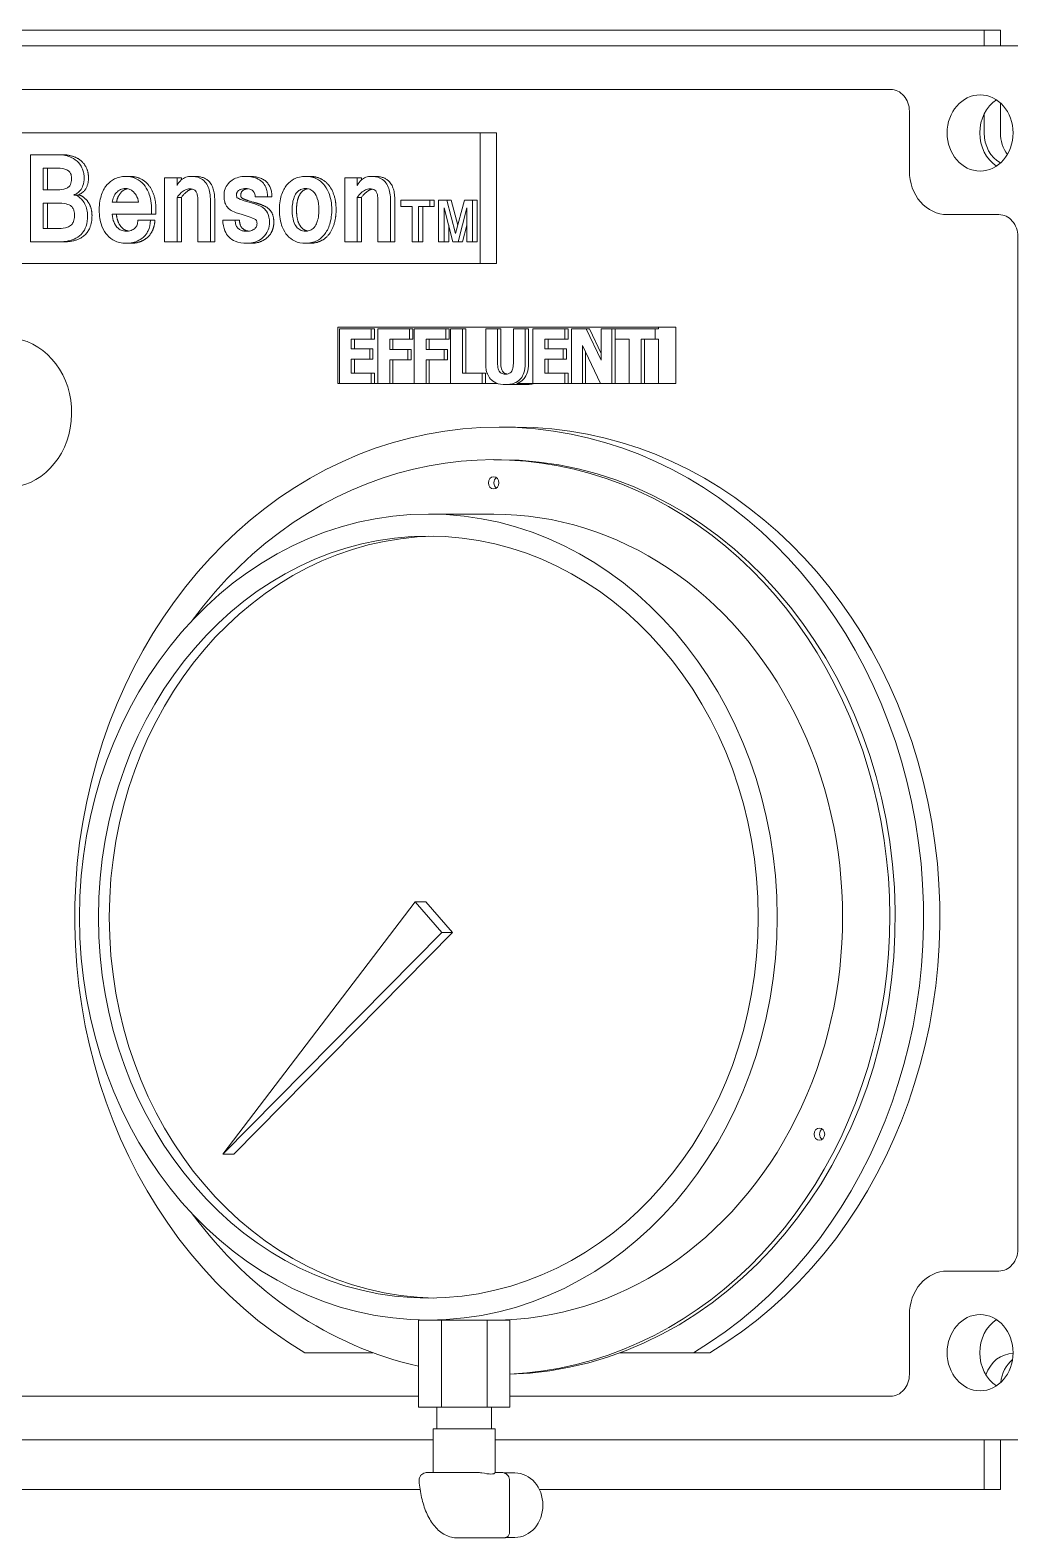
# Model space of a CAD drawing. Header units: inches. Extents: x 12 to 318, y 5 to 204.
# Drawn here: x 234.43 to 240.1, y 79.02 to 87.67 of the extents above; entities that cross this region are included whole.
import ezdxf

# ---------------------------------------------------------------- set-up
doc = ezdxf.new("R2010")
doc.units = ezdxf.units.IN
doc.header["$LTSCALE"] = 9.5
doc.header["$MEASUREMENT"] = 0
doc.layers.add('Visible', color=7, linetype='Continuous', lineweight=18)

msp = doc.modelspace()

# ---------------------------------------------------------------- linework, layer by layer
at = {"layer": 'Visible'}
for p, q in [((239.903264, 87.669365), (228.818139, 87.669365)), ((239.903264, 87.579365), (239.903264, 87.669365)), ((239.903264, 87.669365), (239.997014, 87.669365)), ((239.997014, 87.669365), (239.997014, 87.579365)), ((228.405472, 87.579365), (240.096815, 87.579365)), ((229.136181, 87.32933), (239.366106, 87.32933)), ((239.997014, 87.251677), (239.997014, 87.079365)), ((239.474359, 87.20433), (239.474359, 86.860615)), ((239.903264, 87.079365), (239.903264, 87.187769)), ((231.490688, 87.07933), (237.0116, 87.07933)), ((237.0116, 87.07933), (237.0116, 86.32933)), ((237.10535, 87.07933), (237.0116, 87.07933)), ((237.10535, 87.07933), (237.10535, 86.32933)), ((234.42954, 86.95433), (234.42954, 86.45433)), ((234.586003, 86.95433), (234.42954, 86.95433)), ((234.502731, 86.877407), (234.580744, 86.877407)), ((234.502731, 86.753419), (234.502731, 86.877407)), ((234.527731, 86.877407), (234.527731, 86.753419)), ((234.611003, 86.95433), (234.586003, 86.95433)), ((235.000001, 86.829836), (234.975001, 86.829836)), ((235.271086, 86.821739), (235.199648, 86.821739)), ((235.199648, 86.821739), (235.199648, 86.45433)), ((235.271086, 86.77771), (235.271086, 86.821739)), ((235.296086, 86.821739), (235.271086, 86.821739)), ((235.296086, 86.821739), (235.296086, 86.810452)), ((235.376728, 86.829836), (235.351728, 86.829836)), ((235.686838, 86.829836), (235.661838, 86.829836)), ((236.033762, 86.829836), (236.008762, 86.829836)), ((236.304847, 86.821739), (236.233409, 86.821739)), ((236.233409, 86.821739), (236.233409, 86.45433)), ((236.329847, 86.821739), (236.304847, 86.821739)), ((236.304847, 86.77771), (236.304847, 86.821739)), ((236.329847, 86.821739), (236.329847, 86.810452)), ((236.410489, 86.829836), (236.385489, 86.829836)), ((234.585565, 86.753419), (234.502731, 86.753419)), ((234.704211, 86.723074), (234.679211, 86.723074)), ((235.271086, 86.45433), (235.271086, 86.709896)), ((235.296086, 86.709896), (235.271086, 86.709896)), ((235.296086, 86.709896), (235.296086, 86.45433)), ((235.720566, 86.712427), (235.791128, 86.712427)), ((235.816128, 86.712427), (235.791128, 86.712427)), ((236.329847, 86.709896), (236.304847, 86.709896)), ((236.304847, 86.45433), (236.304847, 86.709896)), ((236.329847, 86.709896), (236.329847, 86.45433)), ((234.502731, 86.677002), (234.586003, 86.677002)), ((234.502731, 86.531253), (234.502731, 86.677002)), ((234.527731, 86.677002), (234.527731, 86.531253)), ((234.898304, 86.61273), (235.125329, 86.61273)), ((235.050822, 86.682062), (234.89918, 86.682062)), ((235.125329, 86.61273), (235.125329, 86.637528)), ((235.150329, 86.61273), (235.125329, 86.61273)), ((235.150329, 86.637528), (235.150329, 86.61273)), ((235.390734, 86.688641), (235.390734, 86.45433)), ((235.462611, 86.45433), (235.462611, 86.691172)), ((235.487611, 86.691172), (235.487611, 86.45433)), ((236.424495, 86.688641), (236.424495, 86.45433)), ((236.496372, 86.45433), (236.496372, 86.691172)), ((236.521372, 86.691172), (236.521372, 86.45433)), ((236.722579, 86.69433), (236.555755, 86.69433)), ((236.555755, 86.69433), (236.555755, 86.657407)), ((236.555755, 86.657407), (236.62139, 86.657407)), ((236.62139, 86.657407), (236.62139, 86.45433)), ((236.656522, 86.657407), (236.722579, 86.657407)), ((236.656522, 86.45433), (236.656522, 86.657407)), ((236.681522, 86.657407), (236.681522, 86.45433)), ((236.747579, 86.69433), (236.722579, 86.69433)), ((236.722579, 86.657407), (236.722579, 86.69433)), ((236.747579, 86.657407), (236.722579, 86.657407)), ((236.747579, 86.69433), (236.747579, 86.657407)), ((236.818724, 86.69433), (236.771601, 86.69433)), ((236.771601, 86.69433), (236.771601, 86.45433)), ((236.80526, 86.650119), (236.854487, 86.45433)), ((236.80526, 86.45433), (236.80526, 86.650119)), ((236.843724, 86.69433), (236.818724, 86.69433)), ((236.869423, 86.502427), (236.818724, 86.69433)), ((236.843724, 86.69433), (236.882026, 86.549351)), ((236.920964, 86.69433), (236.869423, 86.502427)), ((236.88457, 86.45433), (236.934007, 86.650119)), ((236.967877, 86.69433), (236.920964, 86.69433)), ((236.934007, 86.650119), (236.934007, 86.45433)), ((236.992877, 86.69433), (236.967877, 86.69433)), ((236.967877, 86.45433), (236.967877, 86.69433)), ((236.992877, 86.69433), (236.992877, 86.45433)), ((234.593892, 86.531253), (234.502731, 86.531253)), ((235.119631, 86.578824), (235.04644, 86.578824)), ((235.144631, 86.578824), (235.119631, 86.578824)), ((235.604862, 86.578824), (235.533424, 86.578824)), ((235.629862, 86.578824), (235.604862, 86.578824)), ((236.83026, 86.550687), (236.83026, 86.45433)), ((236.934007, 86.55111), (236.90957, 86.45433)), ((239.690866, 86.610615), (239.988532, 86.610615)), ((234.42954, 86.45433), (234.593892, 86.45433)), ((234.618892, 86.45433), (234.593892, 86.45433)), ((235.005261, 86.446232), (234.980261, 86.446232)), ((235.199648, 86.45433), (235.271086, 86.45433)), ((235.296086, 86.45433), (235.271086, 86.45433)), ((235.390734, 86.45433), (235.462611, 86.45433)), ((235.487611, 86.45433), (235.462611, 86.45433)), ((235.69648, 86.446232), (235.67148, 86.446232)), ((236.033762, 86.446232), (236.008762, 86.446232)), ((236.233409, 86.45433), (236.304847, 86.45433)), ((236.329847, 86.45433), (236.304847, 86.45433)), ((236.424495, 86.45433), (236.496372, 86.45433)), ((236.521372, 86.45433), (236.496372, 86.45433)), ((236.62139, 86.45433), (236.656522, 86.45433)), ((236.681522, 86.45433), (236.656522, 86.45433)), ((236.771601, 86.45433), (236.80526, 86.45433)), ((236.83026, 86.45433), (236.80526, 86.45433)), ((236.854487, 86.45433), (236.88457, 86.45433)), ((236.90957, 86.45433), (236.88457, 86.45433)), ((236.934007, 86.45433), (236.967877, 86.45433)), ((236.992877, 86.45433), (236.967877, 86.45433)), ((240.096785, 86.485615), (240.096785, 80.673115)), ((237.0116, 86.32933), (232.411123, 86.32933)), ((237.10535, 86.32933), (237.0116, 86.32933)), ((236.19342, 85.96433), (238.033724, 85.96433)), ((236.19342, 85.64183), (236.19342, 85.96433)), ((236.385988, 85.95483), (236.202787, 85.95483)), ((236.202787, 85.95483), (236.202787, 85.64183)), ((236.404738, 85.95483), (236.385988, 85.95483)), ((236.385988, 85.895223), (236.385988, 85.95483)), ((236.404738, 85.895223), (236.404738, 85.95483)), ((236.605552, 85.95483), (236.424109, 85.95483)), ((236.424109, 85.95483), (236.424109, 85.64183)), ((236.624302, 85.95483), (236.605552, 85.95483)), ((236.605552, 85.895223), (236.605552, 85.95483)), ((236.624302, 85.895223), (236.624302, 85.95483)), ((236.814132, 85.95483), (236.632689, 85.95483)), ((236.632689, 85.95483), (236.632689, 85.64183)), ((236.832882, 85.95483), (236.814132, 85.95483)), ((236.814132, 85.895223), (236.814132, 85.95483)), ((236.832882, 85.895223), (236.832882, 85.95483)), ((236.909366, 85.95483), (236.84127, 85.95483)), ((236.84127, 85.95483), (236.84127, 85.64183)), ((236.928116, 85.95483), (236.909366, 85.95483)), ((236.909366, 85.701437), (236.909366, 85.95483)), ((236.928116, 85.701437), (236.928116, 85.95483)), ((237.110698, 85.95483), (237.042602, 85.95483)), ((237.042602, 85.95483), (237.042602, 85.754956)), ((237.129448, 85.95483), (237.110698, 85.95483)), ((237.110698, 85.759522), (237.110698, 85.95483)), ((237.129448, 85.759522), (237.129448, 85.95483)), ((237.269735, 85.95483), (237.201639, 85.95483)), ((237.201639, 85.95483), (237.201639, 85.759522)), ((237.269735, 85.75521), (237.269735, 85.95483)), ((237.288485, 85.95483), (237.269735, 85.95483)), ((237.288485, 85.75521), (237.288485, 85.95483)), ((237.497207, 85.95483), (237.314007, 85.95483)), ((237.314007, 85.95483), (237.314007, 85.64183)), ((237.515957, 85.95483), (237.497207, 85.95483)), ((237.497207, 85.895223), (237.497207, 85.95483)), ((237.515957, 85.895223), (237.515957, 85.95483)), ((237.6188, 85.95483), (237.535328, 85.95483)), ((237.535328, 85.95483), (237.535328, 85.64183)), ((237.63755, 85.95483), (237.6188, 85.95483)), ((237.705348, 85.775501), (237.6188, 85.95483)), ((237.705348, 85.814352), (237.63755, 85.95483)), ((237.767513, 85.95483), (237.705348, 85.95483)), ((237.705348, 85.95483), (237.705348, 85.775501)), ((237.786263, 85.95483), (237.767513, 85.95483)), ((237.767513, 85.64183), (237.767513, 85.95483)), ((237.786263, 85.64183), (237.786263, 85.95483)), ((238.014974, 85.95483), (237.786523, 85.95483)), ((237.786523, 85.95483), (237.786523, 85.895223)), ((238.033724, 85.95483), (238.014974, 85.95483)), ((238.014974, 85.895223), (238.014974, 85.95483)), ((238.033724, 85.96433), (238.033724, 85.95483)), ((238.133724, 85.96433), (238.033724, 85.96433)), ((238.133724, 85.96433), (238.133724, 85.95483)), ((238.133724, 85.95483), (238.133724, 85.64183)), ((236.270444, 85.840181), (236.270444, 85.895223)), ((236.270444, 85.895223), (236.385988, 85.895223)), ((236.376981, 85.840181), (236.270444, 85.840181)), ((236.289194, 85.840181), (236.289194, 85.895223)), ((236.395731, 85.840181), (236.376981, 85.840181)), ((236.376981, 85.780574), (236.376981, 85.840181)), ((236.404738, 85.895223), (236.385988, 85.895223)), ((236.395731, 85.780574), (236.395731, 85.840181)), ((236.491765, 85.836123), (236.491765, 85.895223)), ((236.491765, 85.895223), (236.605552, 85.895223)), ((236.596545, 85.836123), (236.491765, 85.836123)), ((236.510515, 85.836123), (236.510515, 85.895223)), ((236.596545, 85.776516), (236.596545, 85.836123)), ((236.615295, 85.836123), (236.596545, 85.836123)), ((236.624302, 85.895223), (236.605552, 85.895223)), ((236.615295, 85.776516), (236.615295, 85.836123)), ((236.700346, 85.895223), (236.814132, 85.895223)), ((236.700346, 85.836123), (236.700346, 85.895223)), ((236.805126, 85.836123), (236.700346, 85.836123)), ((236.719096, 85.836123), (236.719096, 85.895223)), ((236.805126, 85.776516), (236.805126, 85.836123)), ((236.823876, 85.836123), (236.805126, 85.836123)), ((236.832882, 85.895223), (236.814132, 85.895223)), ((236.823876, 85.776516), (236.823876, 85.836123)), ((237.381663, 85.840181), (237.381663, 85.895223)), ((237.381663, 85.895223), (237.497207, 85.895223)), ((237.4882, 85.840181), (237.381663, 85.840181)), ((237.400413, 85.840181), (237.400413, 85.895223)), ((237.50695, 85.840181), (237.4882, 85.840181)), ((237.4882, 85.780574), (237.4882, 85.840181)), ((237.515957, 85.895223), (237.497207, 85.895223)), ((237.50695, 85.780574), (237.50695, 85.840181)), ((237.597493, 85.64183), (237.597493, 85.859966)), ((237.597493, 85.859966), (237.702053, 85.64183)), ((237.786523, 85.895223), (237.866701, 85.895223)), ((237.866701, 85.895223), (237.866701, 85.64183)), ((237.934797, 85.64183), (237.934797, 85.895223)), ((237.934797, 85.895223), (238.014974, 85.895223)), ((237.953547, 85.64183), (237.953547, 85.895223)), ((238.033724, 85.895223), (238.014974, 85.895223)), ((238.033724, 85.895223), (238.033724, 85.64183)), ((236.270444, 85.701437), (236.270444, 85.780574)), ((236.270444, 85.780574), (236.376981, 85.780574)), ((236.289194, 85.701437), (236.289194, 85.780574)), ((236.395731, 85.780574), (236.376981, 85.780574)), ((236.491765, 85.64183), (236.491765, 85.776516)), ((236.491765, 85.776516), (236.596545, 85.776516)), ((236.510515, 85.64183), (236.510515, 85.776516)), ((236.615295, 85.776516), (236.596545, 85.776516)), ((236.700346, 85.64183), (236.700346, 85.776516)), ((236.700346, 85.776516), (236.805126, 85.776516)), ((236.719096, 85.64183), (236.719096, 85.776516)), ((236.823876, 85.776516), (236.805126, 85.776516)), ((237.381663, 85.780574), (237.4882, 85.780574)), ((237.381663, 85.701437), (237.381663, 85.780574)), ((237.400413, 85.701437), (237.400413, 85.780574)), ((237.50695, 85.780574), (237.4882, 85.780574)), ((237.616243, 85.64183), (237.616243, 85.820849)), ((236.385988, 85.701437), (236.270444, 85.701437)), ((236.385988, 85.64183), (236.385988, 85.701437)), ((236.404738, 85.701437), (236.385988, 85.701437)), ((236.404738, 85.64183), (236.404738, 85.701437)), ((237.022054, 85.701437), (236.909366, 85.701437)), ((237.040804, 85.701437), (237.022054, 85.701437)), ((237.022054, 85.64183), (237.022054, 85.701437)), ((237.040804, 85.64183), (237.040804, 85.701437)), ((237.497207, 85.701437), (237.381663, 85.701437)), ((237.515957, 85.701437), (237.497207, 85.701437)), ((237.497207, 85.64183), (237.497207, 85.701437)), ((237.515957, 85.64183), (237.515957, 85.701437)), ((236.202787, 85.64183), (236.19342, 85.64183)), ((236.202787, 85.64183), (236.385988, 85.64183)), ((236.404738, 85.64183), (236.385988, 85.64183)), ((236.424109, 85.64183), (236.404738, 85.64183)), ((236.424109, 85.64183), (236.491765, 85.64183)), ((236.510515, 85.64183), (236.491765, 85.64183)), ((236.632689, 85.64183), (236.510515, 85.64183)), ((236.632689, 85.64183), (236.700346, 85.64183)), ((236.719096, 85.64183), (236.700346, 85.64183)), ((236.84127, 85.64183), (236.719096, 85.64183)), ((236.84127, 85.64183), (237.022054, 85.64183)), ((237.040804, 85.64183), (237.022054, 85.64183)), ((237.110722, 85.64183), (237.040804, 85.64183)), ((237.274918, 85.635235), (237.156168, 85.635235)), ((237.314007, 85.64183), (237.220881, 85.64183)), ((237.314007, 85.64183), (237.497207, 85.64183)), ((237.515957, 85.64183), (237.497207, 85.64183)), ((237.535328, 85.64183), (237.515957, 85.64183)), ((237.535328, 85.64183), (237.597493, 85.64183)), ((237.616243, 85.64183), (237.597493, 85.64183)), ((237.702053, 85.64183), (237.616243, 85.64183)), ((237.702053, 85.64183), (237.767513, 85.64183)), ((237.786263, 85.64183), (237.767513, 85.64183)), ((237.866701, 85.64183), (237.786263, 85.64183)), ((237.866701, 85.64183), (237.934797, 85.64183)), ((237.953547, 85.64183), (237.934797, 85.64183)), ((238.033724, 85.64183), (237.953547, 85.64183)), ((238.039974, 85.64183), (238.033724, 85.64183)), ((238.133724, 85.64183), (238.039974, 85.64183)), ((237.213572, 85.39183), (237.119822, 85.39183)), ((237.119822, 85.20433), (237.088572, 85.20433)), ((237.088572, 84.89183), (236.713572, 84.89183)), ((235.5347, 81.218085), (236.637026, 82.667718)), ((236.699526, 82.667718), (236.637026, 82.667718)), ((236.637026, 82.667718), (236.790119, 82.490941)), ((236.699526, 82.667718), (236.852619, 82.490941)), ((236.790119, 82.490941), (235.5347, 81.218085)), ((236.852619, 82.490941), (235.5972, 81.218085)), ((236.852619, 82.490941), (236.790119, 82.490941)), ((235.5972, 81.218085), (235.5347, 81.218085)), ((239.988532, 80.548115), (239.690866, 80.548115)), ((239.474359, 80.298115), (239.474359, 79.9544)), ((236.713572, 80.26683), (236.657031, 80.26683)), ((236.657031, 80.26683), (236.657031, 79.76683)), ((236.788146, 80.26683), (236.713572, 80.26683)), ((236.788146, 80.26683), (236.788146, 79.76683)), ((237.050378, 80.26683), (236.788146, 80.26683)), ((237.050378, 80.26683), (237.050378, 79.76683)), ((237.181494, 80.26683), (237.050378, 80.26683)), ((237.181494, 80.26683), (237.181494, 79.76683)), ((236.395224, 80.0794), (236.003856, 80.0794)), ((238.235788, 80.0794), (237.813171, 80.0794)), ((238.329538, 80.0794), (238.235788, 80.0794)), ((236.657031, 79.8294), (231.444136, 79.8294)), ((239.366106, 79.8294), (237.181494, 79.8294)), ((236.657031, 79.76683), (236.788146, 79.76683)), ((236.762282, 79.76683), (236.762282, 79.64183)), ((236.788146, 79.76683), (237.050378, 79.76683)), ((237.050378, 79.76683), (237.181494, 79.76683)), ((237.076243, 79.76683), (237.076243, 79.64183)), ((237.096761, 79.64183), (236.741763, 79.64183)), ((236.741763, 79.64183), (236.741763, 79.39183)), ((237.096761, 79.64183), (237.096761, 79.39118)), ((236.741763, 79.579365), (231.359404, 79.579365)), ((240.096815, 79.579365), (237.096761, 79.579365)), ((239.903264, 79.294365), (239.903264, 79.579365)), ((239.997014, 79.579365), (239.997014, 79.294365)), ((236.810875, 79.39183), (236.705958, 79.39183)), ((236.956641, 79.39183), (236.851724, 79.39183)), ((236.993226, 79.39183), (236.956641, 79.39183)), ((237.13322, 79.39183), (237.096761, 79.39183)), ((237.148216, 79.389589), (237.210378, 79.389589)), ((237.17947, 79.34558), (237.17947, 79.046896)), ((231.613239, 79.294365), (236.666097, 79.294365)), ((237.350596, 79.294365), (239.903264, 79.294365)), ((239.997014, 79.294365), (239.903264, 79.294365)), ((236.877805, 79.01683), (237.148342, 79.01683)), ((237.160746, 79.01907), (237.210378, 79.01907))]:
    msp.add_line(p, q, dxfattribs=at)
for centre, major_axis, start_param, end_param in [((239.366106, 87.20433), (0, 0.125), 4.71238898, 6.28318531), ((240.067809, 87.079365), (0, -0.21875), 3.65927979, 5.76549818), ((240.067809, 87.079365), (0, 0.19), 1.57079633, 2.70051266), ((240.161559, 87.079365), (0, -0.19), 4.71238898, 5.42078639), ((239.690866, 86.860615), (0, -0.25), 4.71238898, 6.28318531), ((239.988532, 86.485615), (0, 0.125), 4.71238898, 6.28318531), ((234.294475, 85.473939), (0, 0.42942), 3.2341876, 6.15298238), ((237.088572, 82.57933), (0, 2.625), 3.1824788, 7.14836042), ((237.119822, 82.57933), (0, 2.8125), 3.61752935, 8.94884126), ((237.213572, 82.57933), (0, 2.8125), 3.61752935, 6.28318531), ((237.119822, 82.57933), (0, 2.625), 3.1687243, 6.28318531), ((237.119822, 85.071726), (0, -0.035), 3.68317357, 5.74160439), ((237.088572, 82.57933), (0, 2.3125), 3.14159265, 6.28318531), ((236.776072, 82.57933), (0, 2.186419), 0.01650463, 3.12508802), ((238.98912, 81.333131), (0, -0.035), 3.68317357, 5.74160439), ((237.088572, 82.57933), (0, -2.625), 5.41801019, 6.09219719), ((239.988532, 80.673115), (0, -0.125), 0, 1.57079633), ((239.690866, 80.298115), (0, 0.25), 0, 1.57079633), ((240.067809, 80.079365), (0, -0.21875), 3.65927979, 5.76549818), ((240.067809, 79.884365), (0, 0.19), 6.27167868, 7.49153036), ((240.161559, 79.884365), (0, -0.19), 3.75689632, 4.58638942), ((239.366106, 79.9544), (0, -0.125), 0, 1.57079633), ((237.210378, 79.20433), (0, -0.18526), 0, 3.14159265)]:
    msp.add_ellipse(centre, major_axis=major_axis, ratio=0.8660254, start_param=start_param, end_param=end_param, dxfattribs=at)
for centre, major_axis in [((239.880309, 87.079365), (0, 0.21875)), ((237.088572, 85.071726), (0, -0.035)), ((236.713572, 82.57933), (0, 2.3125)), ((236.713572, 82.57933), (0, 2.186419)), ((238.95787, 81.333131), (0, -0.035)), ((239.880309, 80.079365), (0, 0.21875))]:
    msp.add_ellipse(centre, major_axis=major_axis, ratio=0.8660254, dxfattribs=at)
for points, degree, knots in [([(234.580744, 86.877407), (234.59384, 86.877407), (234.60855, 86.876542), (234.627784, 86.871971), (234.636462, 86.869357), (234.64961, 86.861191), (234.653338, 86.857383), (234.659657, 86.849143), (234.661591, 86.844389), (234.66505, 86.832603), (234.665768, 86.824152), (234.665768, 86.816172)], 3, [-0.217883978, -0.217883978, -0.217883978, -0.217883978, -0.151492323, -0.151492323, -0.118749394, -0.118749394, -0.094641913, -0.094641913, -0.060812242, -0.060812242, 0, 0, 0, 0]), ([(234.738083, 86.821739), (234.738083, 86.830412), (234.737399, 86.839035), (234.73446, 86.855714), (234.73229, 86.863627), (234.725202, 86.882051), (234.718145, 86.896083), (234.695029, 86.9213), (234.681083, 86.931602), (234.6453, 86.947568), (234.620156, 86.95433), (234.586003, 86.95433)], 3, [-1.37022204, -1.37022204, -1.37022204, -1.37022204, -1.13367687, -1.13367687, -0.90603204, -0.90603204, -0.58386018, -0.58386018, -0.30050429, -0.30050429, 0, 0, 0, 0]), ([(234.665768, 86.816172), (234.665768, 86.810079), (234.665323, 86.803891), (234.663186, 86.792748), (234.661657, 86.787717), (234.656944, 86.777921), (234.653725, 86.773503), (234.6464, 86.766802), (234.641095, 86.762968), (234.618626, 86.754935), (234.60188, 86.753419), (234.585565, 86.753419)], 3, [-0.570946972, -0.570946972, -0.570946972, -0.570946972, -0.453612383, -0.453612383, -0.351244571, -0.351244571, -0.237936486, -0.237936486, -0.143553355, -0.143553355, 0, 0, 0, 0]), ([(234.67804, 86.723054), (234.685293, 86.725928), (234.692354, 86.729544), (234.70493, 86.738265), (234.710465, 86.743169), (234.722387, 86.7572), (234.7277, 86.766751), (234.736259, 86.791506), (234.738083, 86.806665), (234.738083, 86.821739)], 3, [-0.332004447, -0.332004447, -0.332004447, -0.332004447, -0.264558277, -0.264558277, -0.202993513, -0.202993513, -0.114860808, -0.114860808, 0, 0, 0, 0]), ([(234.975001, 86.829836), (234.964172, 86.829836), (234.953402, 86.828723), (234.931237, 86.823653), (234.921475, 86.819852), (234.896527, 86.807451), (234.881796, 86.796138), (234.858923, 86.769469), (234.847394, 86.752224), (234.830796, 86.705), (234.824674, 86.676668), (234.824674, 86.638034)], 3, [-1.49193162, -1.49193162, -1.49193162, -1.49193162, -1.29030138, -1.29030138, -1.0712515, -1.0712515, -0.64119148, -0.64119148, -0.29439022, -0.29439022, 0, 0, 0, 0]), ([(235.125329, 86.637528), (235.125329, 86.655004), (235.124086, 86.672533), (235.117669, 86.710081), (235.112678, 86.72497), (235.100251, 86.75672), (235.089838, 86.772413), (235.067661, 86.798051), (235.053398, 86.808799), (235.023297, 86.823089), (235.003094, 86.829836), (234.975001, 86.829836)], 3, [-0.953742878, -0.953742878, -0.953742878, -0.953742878, -0.864238922, -0.864238922, -0.757751945, -0.757751945, -0.52950742, -0.52950742, -0.247180323, -0.247180323, 0, 0, 0, 0]), ([(235.351728, 86.829836), (235.341307, 86.829836), (235.330922, 86.828375), (235.311687, 86.821553), (235.303144, 86.816599), (235.285414, 86.801172), (235.277455, 86.790128), (235.271086, 86.77771)], 3, [-0.286997863, -0.286997863, -0.286997863, -0.286997863, -0.195305384, -0.195305384, -0.109970073, -0.109970073, 0, 0, 0, 0]), ([(235.462611, 86.691172), (235.462611, 86.705493), (235.461724, 86.720106), (235.45746, 86.746239), (235.454421, 86.758146), (235.445195, 86.780649), (235.439039, 86.790909), (235.422676, 86.808834), (235.41285, 86.815632), (235.386141, 86.827405), (235.368679, 86.829836), (235.351728, 86.829836)], 3, [-0.549838036, -0.549838036, -0.549838036, -0.549838036, -0.440760651, -0.440760651, -0.347374274, -0.347374274, -0.251258835, -0.251258835, -0.149149172, -0.149149172, 0, 0, 0, 0]), ([(235.661838, 86.829836), (235.649501, 86.829836), (235.637169, 86.828502), (235.611375, 86.821819), (235.60077, 86.816671), (235.585235, 86.807758), (235.574261, 86.800203), (235.555579, 86.777614), (235.550388, 86.766707), (235.54286, 86.745822), (235.540875, 86.732861), (235.540875, 86.719512)], 3, [-0.380184833, -0.380184833, -0.380184833, -0.380184833, -0.319898495, -0.319898495, -0.251008997, -0.251008997, -0.172372504, -0.172372504, -0.101722902, -0.101722902, 0, 0, 0, 0]), ([(235.791128, 86.712427), (235.790903, 86.722453), (235.789985, 86.732526), (235.78639, 86.751142), (235.7839, 86.759716), (235.775578, 86.779161), (235.769053, 86.789014), (235.750909, 86.807273), (235.739251, 86.814292), (235.706409, 86.827285), (235.683395, 86.829836), (235.661838, 86.829836)], 3, [-0.545887419, -0.545887419, -0.545887419, -0.545887419, -0.469637173, -0.469637173, -0.400904814, -0.400904814, -0.30477701, -0.30477701, -0.189676686, -0.189676686, 0, 0, 0, 0]), ([(236.008762, 86.829836), (235.99725, 86.829836), (235.985768, 86.828709), (235.961838, 86.82336), (235.951517, 86.819262), (235.928284, 86.807703), (235.914849, 86.797301), (235.893112, 86.771792), (235.881558, 86.754263), (235.865032, 86.707511), (235.858435, 86.678801), (235.858435, 86.638034)], 3, [-1.56801299, -1.56801299, -1.56801299, -1.56801299, -1.35973826, -1.35973826, -1.12707481, -1.12707481, -0.69333235, -0.69333235, -0.31064426, -0.31064426, 0, 0, 0, 0]), ([(236.159089, 86.638034), (236.159089, 86.655472), (236.157852, 86.672978), (236.151473, 86.710149), (236.146545, 86.724896), (236.132937, 86.759466), (236.121585, 86.774741), (236.101422, 86.798051), (236.087158, 86.808799), (236.057058, 86.823089), (236.036855, 86.829836), (236.008762, 86.829836)], 3, [-0.854658685, -0.854658685, -0.854658685, -0.854658685, -0.788718433, -0.788718433, -0.711388555, -0.711388555, -0.52950742, -0.52950742, -0.247180323, -0.247180323, 0, 0, 0, 0]), ([(236.385489, 86.829836), (236.375068, 86.829836), (236.364683, 86.828375), (236.345447, 86.821553), (236.336905, 86.816599), (236.319175, 86.801172), (236.311216, 86.790128), (236.304847, 86.77771)], 3, [-0.286997863, -0.286997863, -0.286997863, -0.286997863, -0.195305384, -0.195305384, -0.109970073, -0.109970073, 0, 0, 0, 0]), ([(236.496372, 86.691172), (236.496372, 86.705493), (236.495485, 86.720106), (236.491221, 86.746239), (236.488182, 86.758146), (236.478956, 86.780649), (236.4728, 86.790909), (236.456437, 86.808834), (236.44661, 86.815632), (236.419902, 86.827405), (236.40244, 86.829836), (236.385489, 86.829836)], 3, [-0.549838036, -0.549838036, -0.549838036, -0.549838036, -0.440760651, -0.440760651, -0.347374274, -0.347374274, -0.251258835, -0.251258835, -0.149149172, -0.149149172, 0, 0, 0, 0]), ([(234.758244, 86.604127), (234.758244, 86.615898), (234.756974, 86.627488), (234.751913, 86.650585), (234.74825, 86.661221), (234.736632, 86.683296), (234.727393, 86.695966), (234.704597, 86.715203), (234.697946, 86.718484), (234.688719, 86.722142), (234.683438, 86.723238), (234.67804, 86.723054)], 3, [-0.236404936, -0.236404936, -0.236404936, -0.236404936, -0.1893821, -0.1893821, -0.141231453, -0.141231453, -0.08584592, -0.08584592, -0.047520192, -0.047520192, 0, 0, 0, 0]), ([(234.704211, 86.723074), (234.718577, 86.723074), (234.750373, 86.698763), (234.772725, 86.665362), (234.783244, 86.624876), (234.783244, 86.604127)], 2, [0.03921569, 0.03921569, 0.03921569, 1, 2, 3, 4, 4, 4]), ([(234.89918, 86.682062), (234.900772, 86.692629), (234.903516, 86.70285), (234.911786, 86.721522), (234.917007, 86.729633), (234.930387, 86.744508), (234.937901, 86.750213), (234.9553, 86.758559), (234.965017, 86.760504), (234.975001, 86.760504)], 3, [-0.311667492, -0.311667492, -0.311667492, -0.311667492, -0.237050543, -0.237050543, -0.16576507, -0.16576507, -0.087852602, -0.087852602, 0, 0, 0, 0]), ([(234.987502, 86.759421), (234.966432, 86.75565), (234.92944, 86.716981), (234.92418, 86.682062)], 2, [0.22302545, 0.22302545, 0.22302545, 1, 2, 2, 2]), ([(234.975001, 86.760504), (234.98211, 86.760504), (234.989153, 86.759525), (235.002529, 86.755148), (235.008642, 86.751938), (235.024875, 86.739655), (235.032172, 86.729257), (235.043604, 86.709938), (235.048221, 86.696437), (235.050822, 86.682062)], 3, [-0.251457438, -0.251457438, -0.251457438, -0.251457438, -0.21404187, -0.21404187, -0.178283825, -0.178283825, -0.111899249, -0.111899249, 0, 0, 0, 0]), ([(235.271086, 86.709896), (235.278346, 86.719593), (235.286427, 86.728934), (235.302587, 86.743359), (235.310658, 86.749066), (235.327219, 86.756513), (235.335389, 86.758479), (235.343839, 86.758479)], 3, [-0.254147783, -0.254147783, -0.254147783, -0.254147783, -0.156374809, -0.156374809, -0.074354364, -0.074354364, 0, 0, 0, 0]), ([(235.343839, 86.758479), (235.349195, 86.758479), (235.354713, 86.757974), (235.364421, 86.755407), (235.368789, 86.753551), (235.376437, 86.747988), (235.378958, 86.744936), (235.383739, 86.737589), (235.385765, 86.731818), (235.389852, 86.715079), (235.390734, 86.70175), (235.390734, 86.688641)], 3, [-0.243715019, -0.243715019, -0.243715019, -0.243715019, -0.209104446, -0.209104446, -0.179401679, -0.179401679, -0.150757457, -0.150757457, -0.099891353, -0.099891353, 0, 0, 0, 0]), ([(235.540875, 86.719512), (235.540875, 86.70969), (235.541584, 86.699607), (235.544921, 86.682911), (235.547234, 86.674927), (235.557351, 86.655217), (235.564637, 86.648236), (235.57635, 86.638154), (235.589251, 86.626911), (235.644307, 86.610706)], 3, [-1.28758631, -1.28758631, -1.28758631, -1.28758631, -1.00763885, -1.00763885, -0.79953504, -0.79953504, -0.49991727, -0.49991727, 0, 0, 0, 0]), ([(235.69164, 86.680038), (235.661137, 86.688491), (235.645067, 86.693739), (235.626173, 86.701356), (235.621669, 86.703831), (235.617241, 86.707263), (235.615878, 86.708494), (235.614366, 86.710564), (235.613918, 86.711336), (235.612289, 86.71604), (235.612313, 86.720409), (235.612313, 86.724573)], 3, [-0.131420243, -0.131420243, -0.131420243, -0.131420243, -0.085737183, -0.085737183, -0.052375851, -0.052375851, -0.038599816, -0.038599816, -0.031728135, -0.031728135, 0, 0, 0, 0]), ([(235.612313, 86.724573), (235.612313, 86.726733), (235.612495, 86.72888), (235.613281, 86.733018), (235.61386, 86.734969), (235.61611, 86.740338), (235.6182, 86.743337), (235.624601, 86.749896), (235.62949, 86.752876), (235.644159, 86.759202), (235.655355, 86.760504), (235.665782, 86.760504)], 3, [-0.199332402, -0.199332402, -0.199332402, -0.199332402, -0.182867861, -0.182867861, -0.167049192, -0.167049192, -0.137423155, -0.137423155, -0.091748754, -0.091748754, 0, 0, 0, 0]), ([(235.677951, 86.759765), (235.66223, 86.757839), (235.637313, 86.741273), (235.637313, 86.724573)], 2, [0.27717625, 0.27717625, 0.27717625, 1, 2, 2, 2]), ([(235.665782, 86.760504), (235.67627, 86.760504), (235.686576, 86.759051), (235.699955, 86.752912), (235.704207, 86.750075), (235.711422, 86.742591), (235.714197, 86.738233), (235.718912, 86.726753), (235.720174, 86.7196), (235.720566, 86.712427)], 3, [-0.223385569, -0.223385569, -0.223385569, -0.223385569, -0.140059831, -0.140059831, -0.096765916, -0.096765916, -0.05477189, -0.05477189, 0, 0, 0, 0]), ([(235.932065, 86.638034), (235.932065, 86.651517), (235.932829, 86.665496), (235.937132, 86.692482), (235.940308, 86.702663), (235.948566, 86.723818), (235.954475, 86.732372), (235.967082, 86.746955), (235.974437, 86.751611), (235.989391, 86.758703), (235.998984, 86.760504), (236.008762, 86.760504)], 3, [-0.22807944, -0.22807944, -0.22807944, -0.22807944, -0.205294754, -0.205294754, -0.181748055, -0.181748055, -0.142221383, -0.142221383, -0.086038211, -0.086038211, 0, 0, 0, 0]), ([(236.021143, 86.759426), (236.011378, 86.757691), (235.989058, 86.745828), (235.96846, 86.715463), (235.957065, 86.669917), (235.957065, 86.638034)], 2, [0.38328199, 0.38328199, 0.38328199, 1, 2, 3, 4, 4, 4]), ([(236.008762, 86.760504), (236.014152, 86.760504), (236.01951, 86.759927), (236.031399, 86.757078), (236.036301, 86.754813), (236.047063, 86.749168), (236.053625, 86.743557), (236.066798, 86.727118), (236.072223, 86.715778), (236.082473, 86.685), (236.08546, 86.663781), (236.08546, 86.638034)], 3, [-0.485256347, -0.485256347, -0.485256347, -0.485256347, -0.453784115, -0.453784115, -0.414355835, -0.414355835, -0.320828378, -0.320828378, -0.196193606, -0.196193606, 0, 0, 0, 0]), ([(236.304847, 86.709896), (236.312107, 86.719593), (236.320188, 86.728934), (236.336348, 86.743359), (236.344419, 86.749066), (236.36098, 86.756513), (236.36915, 86.758479), (236.3776, 86.758479)], 3, [-0.254147783, -0.254147783, -0.254147783, -0.254147783, -0.156374809, -0.156374809, -0.074354364, -0.074354364, 0, 0, 0, 0]), ([(236.3776, 86.758479), (236.382956, 86.758479), (236.388473, 86.757974), (236.398182, 86.755407), (236.40255, 86.753551), (236.410198, 86.747988), (236.412719, 86.744936), (236.4175, 86.737589), (236.419526, 86.731818), (236.423613, 86.715079), (236.424495, 86.70175), (236.424495, 86.688641)], 3, [-0.243715019, -0.243715019, -0.243715019, -0.243715019, -0.209104446, -0.209104446, -0.179401679, -0.179401679, -0.150757457, -0.150757457, -0.099891353, -0.099891353, 0, 0, 0, 0]), ([(234.586003, 86.677002), (234.601361, 86.677002), (234.619198, 86.676015), (234.638869, 86.671081), (234.649673, 86.668233), (234.662401, 86.660229), (234.667411, 86.656575), (234.676195, 86.64475), (234.678394, 86.638835), (234.68242, 86.624556), (234.683299, 86.614074), (234.683299, 86.604127)], 3, [-0.627216897, -0.627216897, -0.627216897, -0.627216897, -0.26355814, -0.26355814, -0.153530989, -0.153530989, -0.114232774, -0.114232774, -0.075797609, -0.075797609, 0, 0, 0, 0]), ([(234.824674, 86.638034), (234.824674, 86.621271), (234.825809, 86.604379), (234.830381, 86.577037), (234.833644, 86.56192), (234.84975, 86.520173), (234.861372, 86.504223), (234.882952, 86.479344), (234.897814, 86.468147), (234.928867, 86.453467), (234.950118, 86.446232), (234.980261, 86.446232)], 3, [-1.15207317, -1.15207317, -1.15207317, -1.15207317, -0.93289171, -0.93289171, -0.78803686, -0.78803686, -0.5752915, -0.5752915, -0.26521632, -0.26521632, 0, 0, 0, 0]), ([(234.980261, 86.515564), (234.969852, 86.515564), (234.959536, 86.517324), (234.943479, 86.524527), (234.935043, 86.529457), (234.921374, 86.544655), (234.914265, 86.553936), (234.905332, 86.577831), (234.899664, 86.594409), (234.898304, 86.61273)], 3, [-1.96156648, -1.96156648, -1.96156648, -1.96156648, -1.05825772, -1.05825772, -0.46701751, -0.46701751, -0.14011971, -0.14011971, 0, 0, 0, 0]), ([(234.923304, 86.61273), (234.924619, 86.595018), (234.938643, 86.554026), (234.960557, 86.528216), (234.982801, 86.518024), (234.992468, 86.51652)], 2, [0, 0, 0, 1, 2, 3, 3.61124941, 3.61124941, 3.61124941]), ([(235.801647, 86.566172), (235.801647, 86.576469), (235.800816, 86.586902), (235.796285, 86.608269), (235.792835, 86.61626), (235.783413, 86.633844), (235.775684, 86.641059), (235.764078, 86.650695), (235.748345, 86.664275), (235.69164, 86.680038)], 3, [-1.26579165, -1.26579165, -1.26579165, -1.26579165, -1.09964579, -1.09964579, -0.91097669, -0.91097669, -0.51319308, -0.51319308, 0, 0, 0, 0]), ([(235.858435, 86.638034), (235.858435, 86.620612), (235.859613, 86.603047), (235.865564, 86.567529), (235.869969, 86.553256), (235.883668, 86.517877), (235.894605, 86.502457), (235.915744, 86.478036), (235.93005, 86.467258), (235.966042, 86.450189), (235.987186, 86.446232), (236.008762, 86.446232)], 3, [-0.559807611, -0.559807611, -0.559807611, -0.559807611, -0.508752242, -0.508752242, -0.453813618, -0.453813618, -0.343491309, -0.343491309, -0.189844967, -0.189844967, 0, 0, 0, 0]), ([(236.008762, 86.515564), (236.003148, 86.515564), (235.997531, 86.516129), (235.985441, 86.519018), (235.980568, 86.521299), (235.969309, 86.52747), (235.962406, 86.533652), (235.951173, 86.548037), (235.94511, 86.557911), (235.935391, 86.589732), (235.932065, 86.609868), (235.932065, 86.638034)], 3, [-0.87203894, -0.87203894, -0.87203894, -0.87203894, -0.787716776, -0.787716776, -0.686621698, -0.686621698, -0.437031514, -0.437031514, -0.214626715, -0.214626715, 0, 0, 0, 0]), ([(235.957065, 86.638034), (235.957065, 86.606151), (235.96846, 86.559593), (235.989058, 86.530241), (236.011126, 86.518322), (236.021144, 86.516601)], 2, [0, 0, 0, 1, 2, 3, 3.62422726, 3.62422726, 3.62422726]), ([(236.008762, 86.446232), (236.020059, 86.446232), (236.031314, 86.447346), (236.05516, 86.452656), (236.065399, 86.456768), (236.088501, 86.468129), (236.102136, 86.478675), (236.124143, 86.504445), (236.1359, 86.522142), (236.152541, 86.5692), (236.159089, 86.597833), (236.159089, 86.638034)], 3, [-1.52764829, -1.52764829, -1.52764829, -1.52764829, -1.33812293, -1.33812293, -1.12021306, -1.12021306, -0.68610543, -0.68610543, -0.3063334, -0.3063334, 0, 0, 0, 0]), ([(236.08546, 86.638034), (236.08546, 86.624469), (236.08463, 86.610542), (236.080006, 86.582659), (236.076519, 86.572116), (236.070541, 86.556899), (236.065646, 86.546704), (236.050569, 86.529258), (236.043294, 86.524558), (236.028146, 86.517368), (236.018547, 86.515564), (236.008762, 86.515564)], 3, [-0.322924908, -0.322924908, -0.322924908, -0.322924908, -0.268030343, -0.268030343, -0.208102325, -0.208102325, -0.144086963, -0.144086963, -0.086096364, -0.086096364, 0, 0, 0, 0]), ([(234.593892, 86.45433), (234.611672, 86.45433), (234.629845, 86.455763), (234.66223, 86.462678), (234.676984, 86.467601), (234.707835, 86.484238), (234.719006, 86.494905), (234.73626, 86.515122), (234.743771, 86.528478), (234.75569, 86.562742), (234.758244, 86.583451), (234.758244, 86.604127)], 3, [-0.534957751, -0.534957751, -0.534957751, -0.534957751, -0.44787355, -0.44787355, -0.373731161, -0.373731161, -0.28123866, -0.28123866, -0.157548974, -0.157548974, 0, 0, 0, 0]), ([(234.683299, 86.604127), (234.683299, 86.598093), (234.682839, 86.592034), (234.680734, 86.580765), (234.679208, 86.575582), (234.674029, 86.563836), (234.669944, 86.55795), (234.65827, 86.546509), (234.650415, 86.54199), (234.627131, 86.532972), (234.609749, 86.531253), (234.593892, 86.531253)], 3, [-0.361217471, -0.361217471, -0.361217471, -0.361217471, -0.315406386, -0.315406386, -0.273717942, -0.273717942, -0.215356644, -0.215356644, -0.139521638, -0.139521638, 0, 0, 0, 0]), ([(234.980261, 86.446232), (234.993013, 86.446232), (235.005695, 86.447571), (235.027998, 86.452816), (235.040041, 86.456628), (235.062315, 86.468505), (235.075264, 86.47689), (235.096909, 86.502241), (235.102614, 86.513053), (235.112915, 86.534543), (235.117374, 86.555657), (235.119631, 86.578824)], 3, [-0.510586724, -0.510586724, -0.510586724, -0.510586724, -0.395857325, -0.395857325, -0.305816844, -0.305816844, -0.233792858, -0.233792858, -0.177640706, -0.177640706, 0, 0, 0, 0]), ([(235.04644, 86.578824), (235.046013, 86.567984), (235.044737, 86.558558), (235.041875, 86.550691), (235.039733, 86.544921), (235.028454, 86.531955), (235.021565, 86.526843), (235.006027, 86.51937), (234.994455, 86.515564), (234.980261, 86.515564)], 3, [-1.35675121, -1.35675121, -1.35675121, -1.35675121, -0.38738366, -0.38738366, -0.25082013, -0.25082013, -0.12489258, -0.12489258, 0, 0, 0, 0]), ([(235.533424, 86.578824), (235.534547, 86.557599), (235.538196, 86.536206), (235.551643, 86.503967), (235.558901, 86.492428), (235.578727, 86.471562), (235.591098, 86.463574), (235.625583, 86.449133), (235.6491, 86.446232), (235.67148, 86.446232)], 3, [-0.594380343, -0.594380343, -0.594380343, -0.594380343, -0.432514362, -0.432514362, -0.322211878, -0.322211878, -0.196916309, -0.196916309, 0, 0, 0, 0]), ([(235.671042, 86.515564), (235.664066, 86.515564), (235.656927, 86.516106), (235.644237, 86.518723), (235.638448, 86.520585), (235.627763, 86.526164), (235.62293, 86.52981), (235.614656, 86.539369), (235.611518, 86.544984), (235.606198, 86.55995), (235.604992, 86.569456), (235.604862, 86.578824)], 3, [-0.287669746, -0.287669746, -0.287669746, -0.287669746, -0.226284129, -0.226284129, -0.174290962, -0.174290962, -0.123175282, -0.123175282, -0.071392159, -0.071392159, 0, 0, 0, 0]), ([(235.644307, 86.610706), (235.691394, 86.596099), (235.700124, 86.592962), (235.711726, 86.588412), (235.717458, 86.585621), (235.723582, 86.580787), (235.725322, 86.579149), (235.727412, 86.576151), (235.728365, 86.574481), (235.72996, 86.568123), (235.730208, 86.56417), (235.730208, 86.560605)], 3, [-0.257258169, -0.257258169, -0.257258169, -0.257258169, -0.188139614, -0.188139614, -0.088980101, -0.088980101, -0.05025383, -0.05025383, -0.027166149, -0.027166149, 0, 0, 0, 0]), ([(235.730208, 86.560605), (235.730208, 86.557593), (235.729932, 86.554612), (235.728753, 86.54881), (235.727879, 86.546062), (235.724397, 86.538172), (235.721058, 86.533692), (235.714327, 86.527077), (235.709672, 86.523137), (235.691876, 86.516603), (235.680994, 86.515564), (235.671042, 86.515564)], 3, [-0.374073525, -0.374073525, -0.374073525, -0.374073525, -0.320709979, -0.320709979, -0.268475703, -0.268475703, -0.163784914, -0.163784914, -0.087573633, -0.087573633, 0, 0, 0, 0]), ([(235.67148, 86.446232), (235.683996, 86.446232), (235.696514, 86.447512), (235.722535, 86.453831), (235.733306, 86.458658), (235.753249, 86.469376), (235.764457, 86.47781), (235.784956, 86.501138), (235.790883, 86.513942), (235.799299, 86.537191), (235.801647, 86.551417), (235.801647, 86.566172)], 3, [-0.343256409, -0.343256409, -0.343256409, -0.343256409, -0.303581547, -0.303581547, -0.258977781, -0.258977781, -0.192017911, -0.192017911, -0.112431426, -0.112431426, 0, 0, 0, 0]), ([(237.042602, 85.754956), (237.042602, 85.744451), (237.043305, 85.733851), (237.046559, 85.714318), (237.048905, 85.705315), (237.056761, 85.685521), (237.062844, 85.675586), (237.076457, 85.660857), (237.08605, 85.652091), (237.118781, 85.637811), (237.137795, 85.635235), (237.156168, 85.635235)], 3, [-0.821877976, -0.821877976, -0.821877976, -0.821877976, -0.654433498, -0.654433498, -0.504909579, -0.504909579, -0.307478412, -0.307478412, -0.16166829, -0.16166829, 0, 0, 0, 0]), ([(237.156168, 85.694842), (237.151625, 85.694842), (237.146999, 85.695266), (237.138711, 85.697307), (237.134966, 85.698765), (237.127852, 85.703192), (237.124674, 85.706144), (237.119634, 85.713188), (237.116815, 85.718257), (237.1116, 85.736599), (237.110698, 85.748526), (237.110698, 85.759522)], 3, [-0.357819749, -0.357819749, -0.357819749, -0.357819749, -0.281802872, -0.281802872, -0.21609433, -0.21609433, -0.146681317, -0.146681317, -0.083787292, -0.083787292, 0, 0, 0, 0]), ([(237.165517, 85.695523), (237.1641, 85.695742), (237.162693, 85.696018), (237.157461, 85.697307), (237.153716, 85.698765), (237.146602, 85.703192), (237.143424, 85.706144), (237.138384, 85.713188), (237.135565, 85.718257), (237.13035, 85.736599), (237.129448, 85.748526), (237.129448, 85.759522)], 3, [-0.305563472, -0.305563472, -0.305563472, -0.305563472, -0.281802872, -0.281802872, -0.21609433, -0.21609433, -0.146681317, -0.146681317, -0.083787292, -0.083787292, 0, 0, 0, 0]), ([(237.201639, 85.759522), (237.201639, 85.751951), (237.20123, 85.744083), (237.19917, 85.730603), (237.197721, 85.724501), (237.193318, 85.713834), (237.190782, 85.709935), (237.184584, 85.703174), (237.18067, 85.700487), (237.16999, 85.695805), (237.162968, 85.694842), (237.156168, 85.694842)], 3, [-0.217363441, -0.217363441, -0.217363441, -0.217363441, -0.17163752, -0.17163752, -0.134758966, -0.134758966, -0.100390194, -0.100390194, -0.059831536, -0.059831536, 0, 0, 0, 0]), ([(237.156168, 85.635235), (237.167144, 85.635235), (237.178297, 85.636123), (237.198487, 85.640318), (237.207753, 85.643322), (237.229007, 85.654153), (237.237644, 85.662079), (237.251812, 85.678939), (237.257766, 85.689915), (237.267653, 85.718947), (237.269735, 85.737212), (237.269735, 85.75521)], 3, [-0.433604472, -0.433604472, -0.433604472, -0.433604472, -0.370673963, -0.370673963, -0.316022801, -0.316022801, -0.237534002, -0.237534002, -0.137141706, -0.137141706, 0, 0, 0, 0]), ([(237.220881, 85.64183), (237.225774, 85.643439), (237.230578, 85.645398), (237.247757, 85.654153), (237.256394, 85.662079), (237.270562, 85.678939), (237.276516, 85.689915), (237.286403, 85.718947), (237.288485, 85.737212), (237.288485, 85.75521)], 3, [-0.345147629, -0.345147629, -0.345147629, -0.345147629, -0.316022801, -0.316022801, -0.237534002, -0.237534002, -0.137141706, -0.137141706, 0, 0, 0, 0]), ([(237.320881, 85.64183), (237.316593, 85.640419), (237.312236, 85.639279), (237.297047, 85.636123), (237.285894, 85.635235), (237.274918, 85.635235)], 3, [0.3451476286, 0.3451476286, 0.3451476286, 0.3451476286, 0.370673963, 0.370673963, 0.4336044716, 0.4336044716, 0.4336044716, 0.4336044716]), ([(236.660755, 79.343581), (236.660494, 79.347267), (236.660587, 79.351211), (236.662024, 79.359645), (236.663397, 79.364182), (236.668022, 79.372994), (236.671228, 79.377233), (236.678906, 79.383968), (236.683145, 79.386553), (236.692197, 79.390237), (236.697093, 79.391295), (236.703199, 79.391778), (236.70459, 79.39183), (236.705958, 79.39183)], 3, [-0.0996467033, -0.0996467033, -0.0996467033, -0.0996467033, -0.0797173627, -0.0797173627, -0.059788022, -0.059788022, -0.0404369291, -0.0404369291, -0.0233806816, -0.0233806816, -0.0053942126, -0.0053942126, 0, 0, 0, 0]), ([(236.810875, 79.39183), (236.817274, 79.391871), (236.823898, 79.391788), (236.830513, 79.391788), (236.837127, 79.391788), (236.844281, 79.391871), (236.851724, 79.39183)], 3, [1.118517942, 1.118517942, 1.118517942, 1.118517942, 1.176718059, 1.176718059, 1.176718059, 1.234918175, 1.234918175, 1.234918175, 1.234918175]), ([(236.993226, 79.39183), (237.00242, 79.391832), (237.011375, 79.39101), (237.041372, 79.386997), (237.059902, 79.382552), (237.072981, 79.382552), (237.08606, 79.382552), (237.094144, 79.386997), (237.096577, 79.39039), (237.09676, 79.390842), (237.096759, 79.391182)], 3, [2.000751798, 2.000751798, 2.000751798, 2.000751798, 2.079672535, 2.079672535, 2.279000165, 2.279000165, 2.279000165, 2.478327794, 2.478327794, 2.514238801, 2.514238801, 2.514238801, 2.514238801]), ([(237.17947, 79.34558), (237.17947, 79.349963), (237.178943, 79.35454), (237.176358, 79.363779), (237.174272, 79.368441), (237.168501, 79.376781), (237.164883, 79.380452), (237.156825, 79.386195), (237.152431, 79.388284), (237.143426, 79.391074), (237.138821, 79.39172), (237.13401, 79.391825), (237.133614, 79.39183), (237.13322, 79.39183)], 3, [-1.04719755, -1.04719755, -1.04719755, -1.04719755, -0.83775804, -0.83775804, -0.62831853, -0.62831853, -0.42703691, -0.42703691, -0.2282757, -0.2282757, -0.01883619, -0.01883619, 0, 0, 0, 0]), ([(236.660755, 79.343581), (236.663058, 79.311066), (236.667699, 79.279083), (236.681546, 79.218174), (236.690739, 79.189252), (236.713701, 79.136119), (236.727443, 79.11188), (236.760273, 79.069606), (236.779453, 79.051434), (236.823467, 79.025547), (236.848267, 79.017632), (236.875066, 79.01685), (236.876435, 79.01683), (236.877805, 79.01683)], 3, [1.71152429, 1.71152429, 1.71152429, 1.71152429, 1.99753796, 1.99753796, 2.28355164, 2.28355164, 2.56956531, 2.56956531, 2.85557898, 2.85557898, 3.12698871, 3.12698871, 3.14159265, 3.14159265, 3.14159265, 3.14159265]), ([(237.17947, 79.046896), (237.17947, 79.043695), (237.178921, 79.040423), (237.176972, 79.03449), (237.175568, 79.031884), (237.172302, 79.027171), (237.170442, 79.025336), (237.166381, 79.021906), (237.164444, 79.020836), (237.1601, 79.018659), (237.158467, 79.018236), (237.154889, 79.017275), (237.153853, 79.017186), (237.152159, 79.016978), (237.151621, 79.016939), (237.150639, 79.016875), (237.150261, 79.016862), (237.149553, 79.01684), (237.149251, 79.016835), (237.148749, 79.01683), (237.148542, 79.01683), (237.148342, 79.01683)], 3, [0.0430406362, 0.0430406362, 0.0430406362, 0.0430406362, 0.0434898537, 0.0434898537, 0.0439623928, 0.0439623928, 0.0445596211, 0.0445596211, 0.0454601413, 0.0454601413, 0.0470974462, 0.0470974462, 0.0501170551, 0.0501170551, 0.0531762755, 0.0531762755, 0.0568948483, 0.0568948483, 0.0612500798, 0.0612500798, 0.0648167937, 0.0648167937, 0.0648167937, 0.0648167937])]:
    msp.add_open_spline(points, degree=degree, knots=knots, dxfattribs=at)
for points in [[(234.611003, 86.95433), (234.64475, 86.95433), (234.70041, 86.936617), (234.740731, 86.902204), (234.763083, 86.852103), (234.763083, 86.821739)], [(234.763083, 86.821739), (234.763083, 86.746871), (234.70309, 86.723074)], [(235.000001, 86.829836), (235.033748, 86.829836), (235.089847, 86.80352), (235.129292, 86.752913), (235.150329, 86.681556), (235.150329, 86.637528)], [(235.376728, 86.829836), (235.487611, 86.829836), (235.487611, 86.691172)], [(235.686838, 86.829836), (235.813498, 86.829836), (235.816128, 86.712427)], [(236.033762, 86.829836), (236.067509, 86.829836), (236.123608, 86.80352), (236.163052, 86.752913), (236.184089, 86.682062), (236.184089, 86.638034)], [(236.410489, 86.829836), (236.521372, 86.829836), (236.521372, 86.691172)], [(235.357193, 86.757235), (235.32664, 86.750702), (235.296086, 86.709896)], [(235.637313, 86.724573), (235.637313, 86.715969), (235.639943, 86.708378), (235.652653, 86.700281), (235.68377, 86.689147), (235.71664, 86.680038)], [(236.390954, 86.757235), (236.360401, 86.750702), (236.329847, 86.709896)], [(235.71664, 86.680038), (235.740307, 86.673459), (235.782381, 86.656759), (235.812184, 86.630949), (235.826647, 86.592488), (235.826647, 86.566172)], [(236.184089, 86.638034), (236.184089, 86.5935), (236.162614, 86.522649), (236.12317, 86.472042), (236.067071, 86.446232), (236.033762, 86.446232)], [(234.783244, 86.604127), (234.783244, 86.531253), (234.698657, 86.45433), (234.618892, 86.45433)], [(235.144631, 86.578824), (235.140687, 86.538338), (235.116582, 86.492285), (235.079767, 86.461921), (235.031995, 86.446232), (235.005261, 86.446232)], [(235.629862, 86.578824), (235.630652, 86.521869), (235.683665, 86.516193)], [(235.826647, 86.566172), (235.826647, 86.540868), (235.808239, 86.496334), (235.773616, 86.464451), (235.725406, 86.446232), (235.69648, 86.446232)]]:
    msp.add_open_spline(points, degree=2, dxfattribs=at)

doc.saveas('drawing.dxf')
